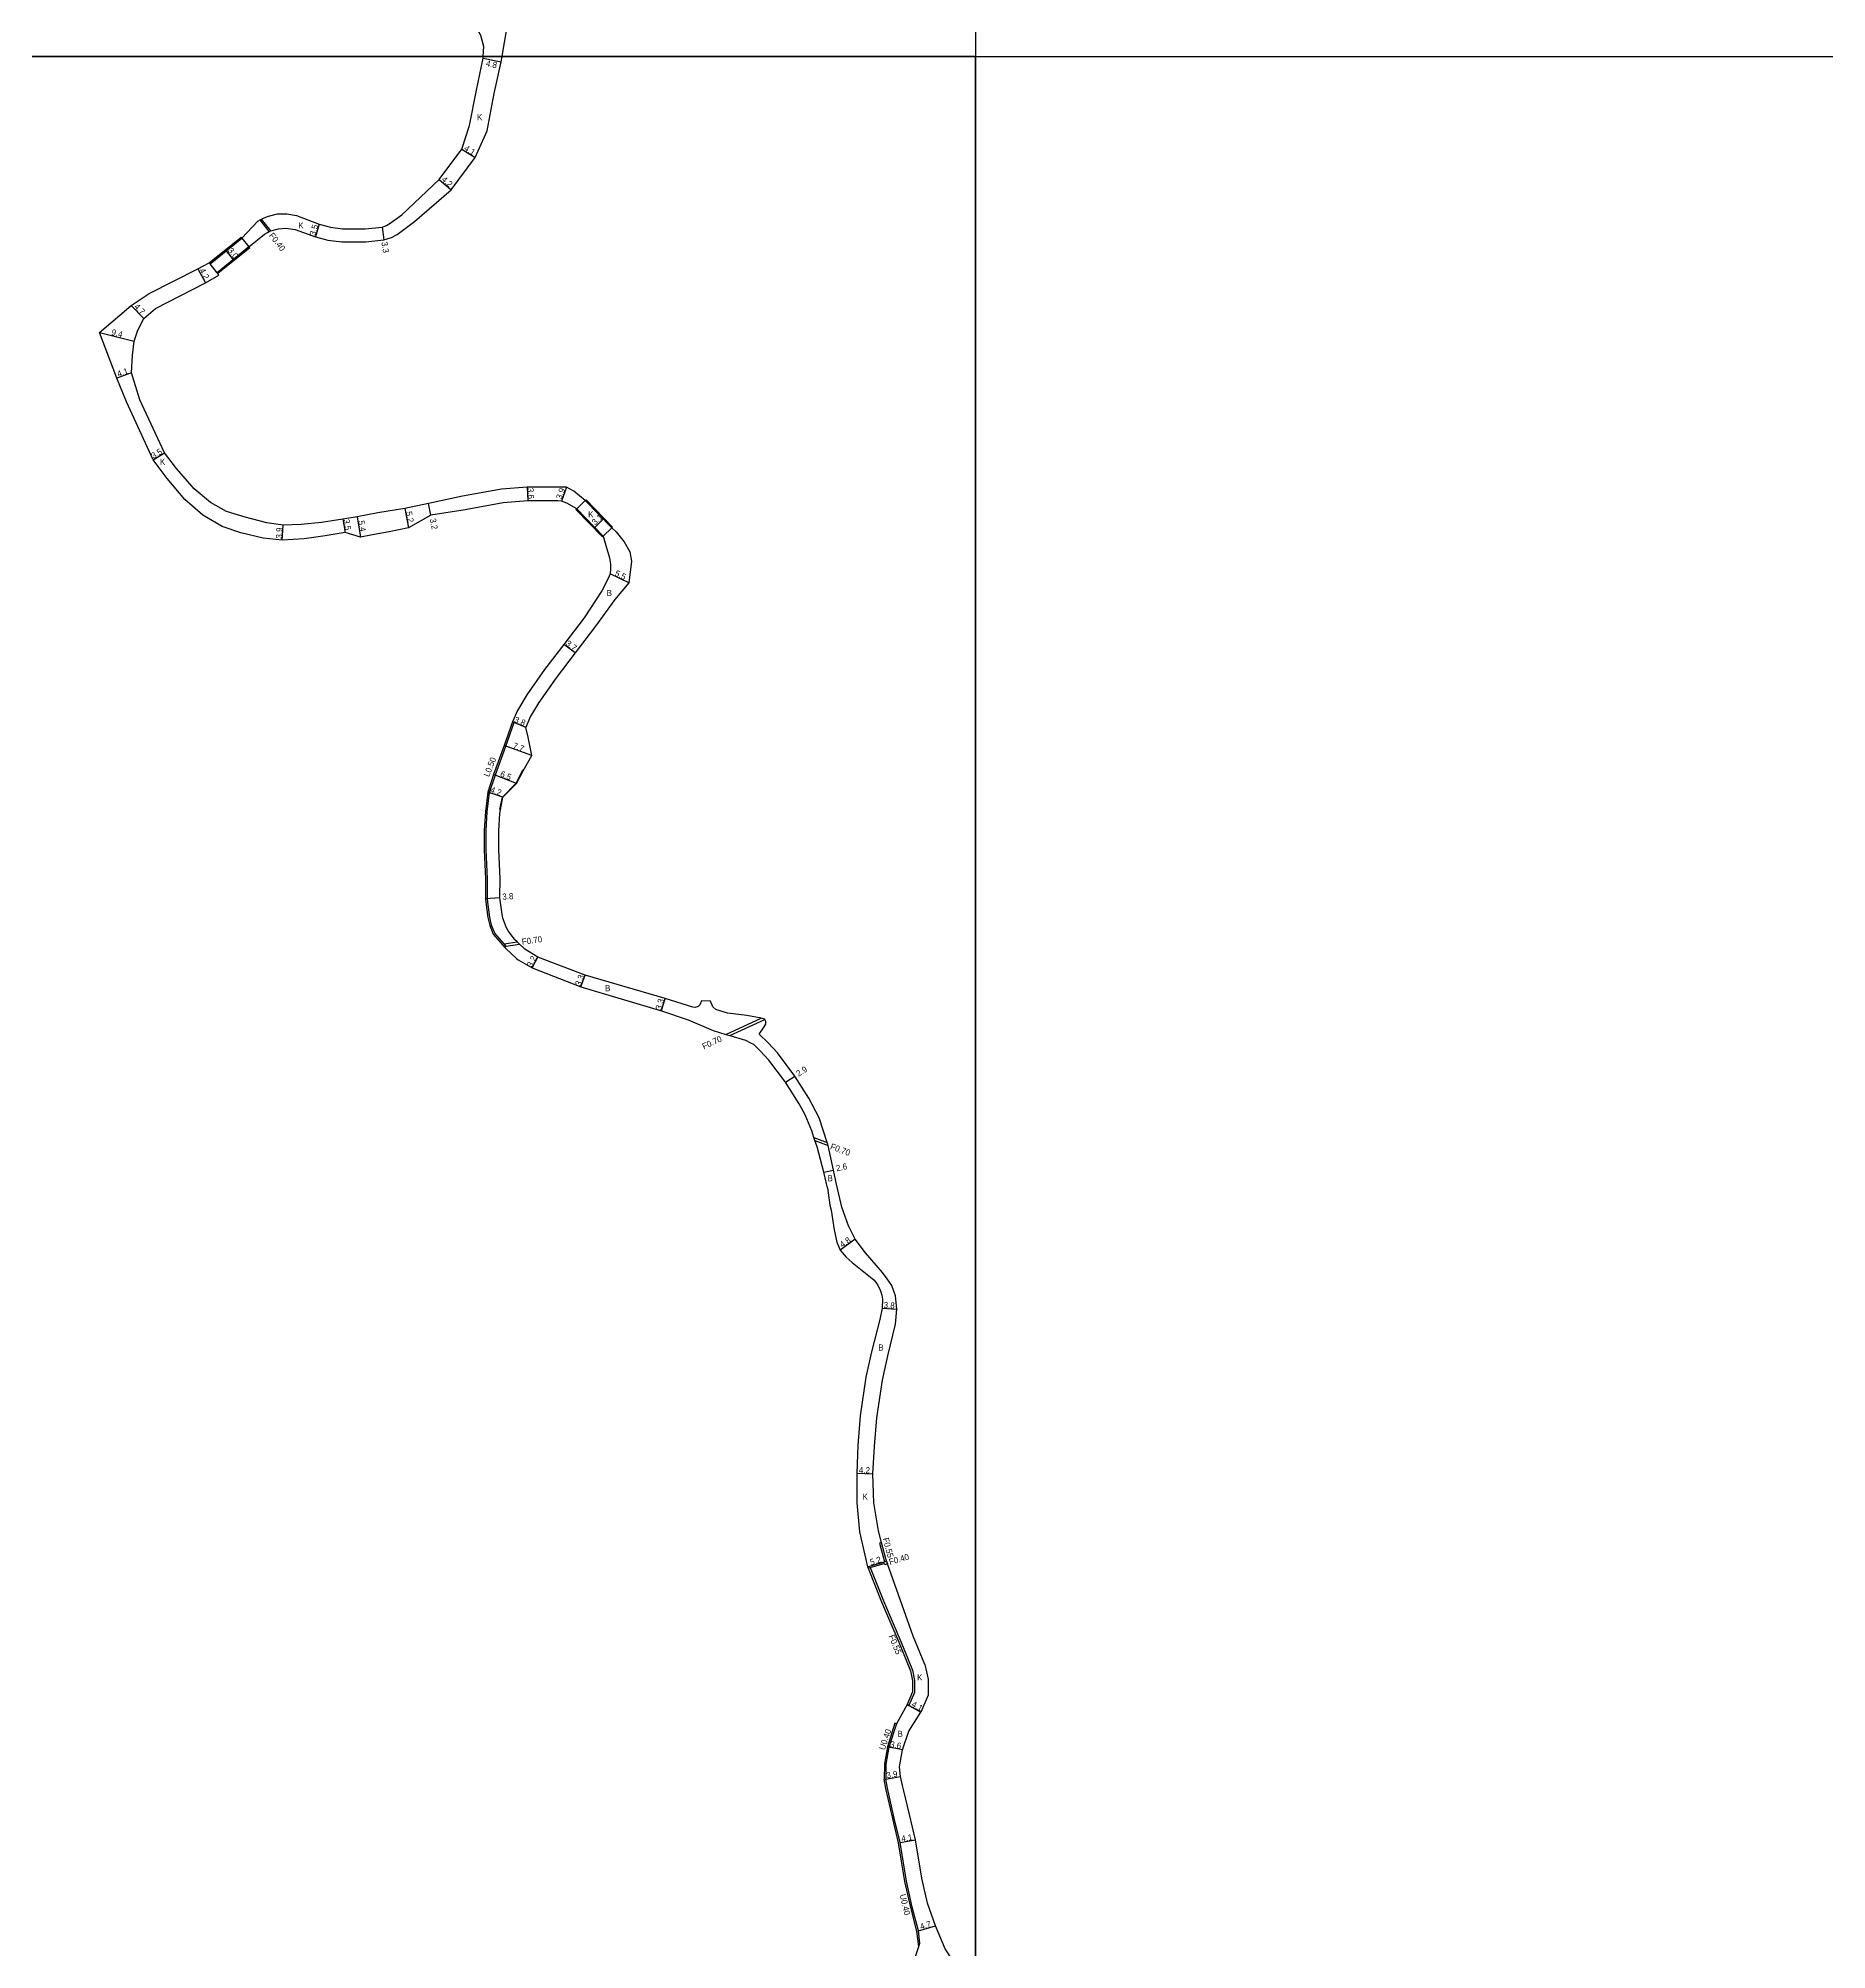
# Model space of a CAD drawing. Header units: metres. Extents: x -20002 to -16000, y -111000 to -108000.
# Drawn here: x -17845 to -17377, y -109096 to -108595 of the extents above; entities that cross this region are included whole.
import ezdxf

# ---------------------------------------------------------------- set-up
doc = ezdxf.new("R2010")
doc.units = ezdxf.units.M
doc.header["$LTSCALE"] = 2.5
for name, color, linetype in [('側溝・桝', 7, 'Continuous'), ('図郭', 7, 'Continuous'), ('幅員', 7, 'Continuous'), ('歩道・分離帯・安全施設', 7, 'Continuous'), ('舗装', 7, 'Continuous'), ('道路', 7, 'Continuous')]:
    doc.layers.add(name, color=color, linetype=linetype)
doc.styles.get("Standard").update_dxf_attribs({"font": ''})
doc.styles.get('Standard').set_extended_font_data('@MS PGothic')

msp = doc.modelspace()

# ---------------------------------------------------------------- linework, layer by layer
at = {"layer": '側溝・桝'}
for points in [[(-17784.88, -108645.83), (-17787.25, -108642.76)], [(-17784.51, -108645.65), (-17786.91, -108642.55)], [(-17723.22, -108833.24), (-17722.85, -108832.91), (-17723.4, -108832.28), (-17725.81, -108829.52), (-17726.66, -108827.39), (-17727.16, -108825.3), (-17727.7, -108821.38), (-17727.77, -108820.41), (-17727.76, -108815.26), (-17728.12, -108807.74), (-17728.12, -108802.65), (-17727.8, -108797.74), (-17727.19, -108792.67), (-17725.68, -108788.1), (-17722.93, -108780.56), (-17720.75, -108774.37)], [(-17720.75, -108774.37), (-17721.21, -108774.17)], [(-17723.4, -108832.28), (-17720, -108831.79)], [(-17722.85, -108832.91), (-17719.34, -108832.41)], [(-17665.34, -108856.03), (-17656.07, -108851.74)], [(-17664.33, -108856.33), (-17655.13, -108852.08)], [(-17642.29, -108882.98), (-17638.77, -108884.29)], [(-17642.01, -108883.83), (-17638.55, -108885.12)], [(-17624.54, -108989.1), (-17625.07, -108989.24), (-17623.8, -108994.08), (-17623.79, -108994.1)], [(-17628.25, -108995.43), (-17623.98, -108994.17)], [(-17628.1, -108995.8), (-17627.57, -108995.64), (-17623.85, -108994.55)], [(-17627.57, -108995.64), (-17624.06, -109004.36), (-17619.56, -109014.96), (-17616.5, -109022.47), (-17615.93, -109025.22), (-17615.9, -109028.3), (-17617.4, -109031.72), (-17617.41, -109031.74)], [(-17617.9, -109031.48), (-17617.41, -109031.74)], [(-17621.05, -109036.4), (-17623.04, -109042.59), (-17623.81, -109047.05), (-17623.87, -109051.03)], [(-17620.69, -109036.56), (-17621.05, -109036.4)], [(-17614.82, -109094.82), (-17615.32, -109090.83), (-17616.91, -109084.62), (-17618.47, -109077.83), (-17620.09, -109067.66), (-17621.62, -109061.33), (-17623.44, -109053.49), (-17623.87, -109051.03)]]:
    msp.add_lwpolyline(points, dxfattribs=at)
msp.add_lwpolyline([(-17623.02, -108994.62), (-17623.73, -108994.87), (-17623.85, -108994.55), (-17623.98, -108994.17), (-17623.79, -108994.1), (-17623.27, -108993.92)], close=True, dxfattribs=at)
at = {"layer": '図郭'}
for points in [[(-18400, -108000), (-17600, -108000), (-17600, -108600), (-18400, -108600)], [(-18400, -108600), (-17600, -108600), (-17600, -109200), (-18400, -109200)], [(-17600, -108600), (-16800, -108600), (-16800, -109200), (-17600, -109200)]]:
    msp.add_lwpolyline(points, close=True, dxfattribs=at)
at = {"layer": '幅員'}
for points in [[(-17728.9, -108600.4), (-17724.2, -108601.4)], [(-17734.47, -108624.26), (-17731.01, -108626.46)], [(-17740.37, -108632.15), (-17737.22, -108634.93)], [(-17771.83, -108643.85), (-17772.81, -108647.21)], [(-17755.36, -108644.69), (-17754.86, -108647.96)], [(-17796.21, -108650.86), (-17794.32, -108653.19)], [(-17803.61, -108655.59), (-17801.59, -108659.26)], [(-17821.03, -108665.18), (-17817.75, -108668.55)], [(-17829.38, -108672.29), (-17820.24, -108674.48)], [(-17820.92, -108682.85), (-17824.8, -108684.17)], [(-17815.28, -108705.55), (-17812.29, -108703.73)], [(-17717.39, -108712.75), (-17717.19, -108716.35)], [(-17707.05, -108712.77), (-17708.4, -108716.43)], [(-17749.42, -108718.29), (-17748.42, -108723.39)], [(-17742.56, -108720.11), (-17743.22, -108716.98)], [(-17781.47, -108726.59), (-17781.29, -108722.7)], [(-17765.6, -108721.13), (-17765.05, -108724.59)], [(-17761.86, -108720.53), (-17761, -108725.87)], [(-17699.65, -108723.28), (-17697.42, -108721.12)], [(-17690.72, -108737.82), (-17695.66, -108735.42)], [(-17704.77, -108756.15), (-17707.72, -108753.91)], [(-17717.72, -108775.66), (-17721.21, -108774.17)], [(-17716.17, -108783.02), (-17723.41, -108780.39)], [(-17720.11, -108790.34), (-17726.15, -108787.94)], [(-17723.72, -108793.95), (-17727.68, -108792.56)], [(-17728.27, -108820.42), (-17724.48, -108820.17)], [(-17716.04, -108838.63), (-17714.57, -108835.78)], [(-17703.31, -108843.56), (-17702.14, -108840.48)], [(-17682.19, -108849.82), (-17681.25, -108846.66)], [(-17649.74, -108868.52), (-17647.29, -108866.98)], [(-17639.69, -108892.12), (-17637.15, -108891.56)], [(-17631.51, -108909.66), (-17635.39, -108912.49)], [(-17624.37, -108927.74), (-17620.58, -108927.94)], [(-17631.03, -108970.93), (-17626.83, -108971.08)], [(-17628.25, -108995.43), (-17623.27, -108993.92)], [(-17614.3, -109033.45), (-17617.9, -109031.48)], [(-17619.1, -109043.3), (-17622.65, -109042.68)], [(-17623.47, -109051), (-17619.63, -109050.32)], [(-17619.69, -109067.58), (-17615.64, -109066.94)], [(-17614.93, -109090.76), (-17610.42, -109089.42)]]:
    msp.add_lwpolyline(points, dxfattribs=at)
at = {"layer": '歩道・分離帯・安全施設'}
msp.add_lwpolyline([(-17724.48, -108797.16), (-17723.86, -108793.88), (-17720.24, -108790.25), (-17718.58, -108786.95), (-17718.45, -108786.72)], dxfattribs=at)
at = {"layer": '舗装'}
for points in [[(-17697.42, -108725.57), (-17695.2, -108723.42)], [(-17631.03, -108970.93), (-17626.83, -108971.08)], [(-17617.9, -109031.48), (-17614.3, -109033.45)]]:
    msp.add_lwpolyline(points, dxfattribs=at)
at = {"layer": '道路'}
for points in [[(-17723.95, -108600), (-17723.74, -108598.85), (-17722.85, -108593.83), (-17722.43, -108589.51), (-17725.02, -108588.08)], [(-17728.87, -108600), (-17728.71, -108597.35), (-17729.48, -108594.47), (-17730.93, -108591.97), (-17732.43, -108590.41)], [(-17792.09, -108647.52), (-17787.85, -108643.12), (-17787.25, -108642.76), (-17786.91, -108642.55), (-17786.66, -108642.4), (-17785.13, -108641.77), (-17782.76, -108641.2), (-17780.25, -108641.2), (-17777.76, -108641.65), (-17777.76, -108641.65), (-17771.83, -108643.85), (-17768.85, -108644.71), (-17765.71, -108645.09), (-17759.76, -108645.09), (-17755.36, -108644.69), (-17754.16, -108644.25), (-17753.22, -108643.65), (-17750.18, -108641.4), (-17740.37, -108632.15), (-17734.47, -108624.26), (-17732.42, -108618.01), (-17730.67, -108608.76), (-17728.9, -108600.4), (-17728.87, -108600)], [(-17790.2, -108649.85), (-17786.15, -108646.53), (-17785.37, -108646.08), (-17784.88, -108645.83), (-17784.51, -108645.65), (-17782.47, -108645.08), (-17780.51, -108644.96), (-17778.1, -108645.32), (-17772.81, -108647.21), (-17769.54, -108648.05), (-17765.92, -108648.49), (-17759.61, -108648.49), (-17754.86, -108647.96), (-17752.88, -108647.39), (-17751.43, -108646.57), (-17746.84, -108643.19), (-17737.22, -108634.93), (-17731.01, -108626.46), (-17727.81, -108619.48), (-17725.96, -108609.71), (-17724.2, -108601.4), (-17723.95, -108600)], [(-17792.09, -108647.52), (-17800.4, -108654.26)], [(-17790.2, -108649.85), (-17798.51, -108656.59)], [(-17761, -108725.87), (-17765.05, -108724.59), (-17770.23, -108725.47), (-17775.79, -108726.3), (-17781.47, -108726.59), (-17786.47, -108726.07), (-17792.37, -108724.67), (-17797.26, -108723.05), (-17802.31, -108720.12), (-17806.98, -108716.01), (-17811.65, -108710.47), (-17815.28, -108705.55), (-17822.3, -108690.37), (-17824.8, -108684.17), (-17829.38, -108672.29), (-17821.03, -108665.18), (-17816.33, -108662.01), (-17803.61, -108655.59), (-17800.59, -108654.02), (-17800.4, -108654.26)], [(-17761.86, -108720.53), (-17765.6, -108721.13), (-17771.17, -108722.03), (-17776.53, -108722.56), (-17781.29, -108722.7), (-17785.51, -108722.11), (-17791.24, -108720.63), (-17796.13, -108719.15), (-17800.28, -108716.74), (-17804.55, -108713.19), (-17809.22, -108707.86), (-17812.29, -108703.73), (-17818.81, -108689.91), (-17820.92, -108682.85), (-17820.71, -108678.26), (-17820.24, -108674.48), (-17819.32, -108671.67), (-17817.75, -108668.55), (-17814.65, -108666), (-17801.59, -108659.26), (-17798.09, -108657.26), (-17798.35, -108656.84), (-17798.51, -108656.59)], [(-17707.05, -108712.77), (-17714.79, -108712.73), (-17717.39, -108712.75), (-17724.12, -108713.31), (-17734.31, -108715.12), (-17743.22, -108716.98), (-17749.42, -108718.29), (-17756.5, -108719.49), (-17761.86, -108720.53)], [(-17702.16, -108716.24), (-17705.12, -108713.82), (-17707.05, -108712.77)], [(-17704.38, -108718.39), (-17706.99, -108716.92), (-17708.4, -108716.43), (-17709.3, -108716.3), (-17717.19, -108716.35), (-17723.66, -108716.89), (-17733.62, -108718.65), (-17742.56, -108720.11), (-17748.42, -108723.39), (-17753.53, -108724.4), (-17757.83, -108725.24)], [(-17704.38, -108718.39), (-17697.42, -108725.57)], [(-17702.16, -108716.24), (-17695.2, -108723.42)], [(-17757.83, -108725.24), (-17761, -108725.87)], [(-17695.2, -108723.42), (-17694.05, -108724.45), (-17691.97, -108727.05), (-17690.44, -108729.72), (-17690.08, -108732.14), (-17690.72, -108737.82)], [(-17697.42, -108725.57), (-17696.75, -108728), (-17695.77, -108731.25), (-17695.51, -108732.99), (-17695.54, -108734.12), (-17695.66, -108735.42), (-17696.11, -108736.67), (-17697.78, -108739.87)], [(-17697.78, -108739.87), (-17702.42, -108746.96), (-17707.72, -108753.91), (-17712.78, -108760.5), (-17717.45, -108767.14), (-17719.85, -108771.24), (-17721.21, -108774.17), (-17723.41, -108780.39), (-17726.15, -108787.94), (-17727.68, -108792.56), (-17728.29, -108797.7), (-17728.62, -108802.63), (-17728.62, -108807.75), (-17728.26, -108815.27), (-17728.27, -108820.42), (-17728.2, -108821.43), (-17727.66, -108825.39), (-17727.14, -108827.54), (-17726.25, -108829.78), (-17723.22, -108833.24), (-17722.96, -108833.54), (-17720.19, -108836.14), (-17719.71, -108836.51), (-17716.04, -108838.63), (-17703.31, -108843.56), (-17682.19, -108849.82), (-17675.21, -108852.25), (-17668.65, -108855.04), (-17665.34, -108856.03), (-17664.33, -108856.33), (-17660.2, -108857.56), (-17658.85, -108858.2), (-17658.11, -108858.62)], [(-17690.72, -108737.82), (-17694.4, -108742.2)], [(-17694.4, -108742.2), (-17699.44, -108749.16), (-17704.77, -108756.15), (-17709.79, -108762.69), (-17714.34, -108769.15), (-17716.54, -108772.9), (-17717.72, -108775.66)], [(-17723.72, -108793.95), (-17720.11, -108790.34), (-17718.45, -108787.02), (-17716.17, -108783.02), (-17717.13, -108778.24), (-17717.72, -108775.66)], [(-17673.95, -108848.87), (-17681.25, -108846.66), (-17702.14, -108840.48), (-17714.57, -108835.78), (-17717.96, -108833.67), (-17718.16, -108833.52), (-17719.34, -108832.41), (-17720, -108831.79), (-17720.69, -108831.14), (-17720.7, -108831.13), (-17722.35, -108828.91), (-17722.79, -108828.12), (-17723.7, -108825.56), (-17723.93, -108824.57), (-17724.43, -108820.85), (-17724.48, -108820.17), (-17724.46, -108815.18), (-17724.82, -108807.67), (-17724.81, -108802.76), (-17724.52, -108798.19), (-17723.72, -108793.95)], [(-17669.36, -108847.33), (-17671.71, -108847.22), (-17672.15, -108848.26), (-17672.6, -108848.74), (-17673.37, -108848.98), (-17673.95, -108848.87)], [(-17656.65, -108855.95), (-17655.47, -108854.32), (-17654.91, -108853.32), (-17654.87, -108852.69), (-17655.13, -108852.08), (-17655.14, -108852.06), (-17656.07, -108851.74), (-17659.81, -108851.11), (-17664.91, -108850.43), (-17667.92, -108849.53), (-17668.75, -108848.79), (-17669.36, -108847.33)], [(-17644.61, -108877.1), (-17646.14, -108874.24), (-17649.74, -108868.52), (-17654.09, -108862.75), (-17656.34, -108860.33), (-17658.11, -108858.62)], [(-17613.27, -109021.01), (-17616.28, -109013.59), (-17620.14, -109002.79), (-17623.02, -108994.62), (-17623.27, -108993.92), (-17624.54, -108989.1), (-17625.37, -108985.96), (-17626.62, -108978.64), (-17626.83, -108971.08), (-17626.39, -108963.88), (-17625.78, -108956.39), (-17624.35, -108946.55), (-17622.96, -108940.14), (-17620.95, -108931.91), (-17620.58, -108927.94), (-17620.95, -108924.5), (-17621.31, -108923.28), (-17621.91, -108921.81), (-17623.13, -108920.01), (-17624.32, -108918.39), (-17628.79, -108913.2), (-17631.51, -108909.66), (-17633.23, -108906.16), (-17634.93, -108901.26), (-17636.35, -108895.24), (-17637.15, -108891.56), (-17638.55, -108885.12), (-17638.63, -108884.73), (-17638.77, -108884.29), (-17640.88, -108877.83), (-17643.6, -108872.76), (-17647.29, -108866.98), (-17651.84, -108860.87), (-17654.24, -108858.27), (-17656.65, -108855.95)], [(-17638.76, -108896.21), (-17639.69, -108892.12), (-17641.47, -108885.5), (-17642.01, -108883.83), (-17642.29, -108882.98), (-17642.84, -108881.3), (-17644.61, -108877.1)], [(-17638.76, -108896.21), (-17638.07, -108900.72), (-17637.76, -108902.06), (-17637, -108907.23), (-17636.3, -108910.4), (-17635.39, -108912.49), (-17633.87, -108914.31), (-17632.22, -108915.72), (-17626.6, -108920.25), (-17625.62, -108921.55), (-17624.85, -108923.16), (-17624.51, -108924.29), (-17624.35, -108925.38), (-17624.37, -108927.74), (-17624.98, -108930.68), (-17627.23, -108939.1), (-17628.68, -108945.77), (-17630.15, -108955.9), (-17630.77, -108963.63), (-17631.03, -108970.93), (-17631.01, -108978.65), (-17630.32, -108986.29), (-17628.25, -108995.43), (-17628.1, -108995.8), (-17624.56, -109004.57), (-17620.07, -109015.17), (-17617.03, -109022.63), (-17616.48, -109025.27), (-17616.45, -109028.19), (-17617.9, -109031.48), (-17620.69, -109036.56), (-17622.65, -109042.68), (-17623.41, -109047.09), (-17623.47, -109051)], [(-17613.27, -109021.01), (-17612.38, -109024.83), (-17612.35, -109029.03), (-17614.3, -109033.45)], [(-17618.74, -109054.05), (-17619.05, -109052.72), (-17619.63, -109050.32), (-17619.88, -109047.79), (-17619.1, -109043.3), (-17617.44, -109038.44), (-17614.3, -109033.45)], [(-17600, -109113.4), (-17604.42, -109107.07), (-17605.69, -109105.26), (-17606.92, -109103.65), (-17612.04, -109105.44), (-17616.14, -109098.72), (-17614.82, -109094.82), (-17614.52, -109093.96), (-17614.93, -109090.76), (-17616.52, -109084.52), (-17618.08, -109077.76), (-17619.69, -109067.58), (-17621.23, -109061.24), (-17623.05, -109053.41), (-17623.47, -109051)], [(-17610.42, -109089.42), (-17612.56, -109083.48), (-17614.05, -109076.97), (-17615.64, -109066.94), (-17617.24, -109060.28), (-17618.74, -109054.05)], [(-17600, -109107.05), (-17601.73, -109104.83), (-17603.87, -109101.56), (-17607.92, -109095.46), (-17610.42, -109089.42)]]:
    msp.add_lwpolyline(points, dxfattribs=at)
for points in [[(-17792.28, -108647.28), (-17792.09, -108647.52), (-17800.4, -108654.26), (-17800.59, -108654.02)], [(-17800.4, -108654.26), (-17792.09, -108647.52), (-17790.2, -108649.85), (-17798.51, -108656.59)], [(-17798.35, -108656.84), (-17798.51, -108656.59), (-17790.2, -108649.85), (-17790.01, -108650.08)], [(-17697.64, -108725.78), (-17704.6, -108718.6), (-17704.38, -108718.39), (-17697.42, -108725.57)], [(-17704.38, -108718.39), (-17702.16, -108716.24), (-17695.2, -108723.42), (-17697.42, -108725.57)], [(-17701.94, -108716.03), (-17694.98, -108723.21), (-17695.2, -108723.42), (-17702.16, -108716.24)]]:
    msp.add_lwpolyline(points, close=True, dxfattribs=at)

# ---------------------------------------------------------------- texts
at = {"layer": '側溝・桝'}
for s, rotation, p in [('F0.40', 307.6745, (-17785.07, -108646.89)), ('L0.50', 68.2793, (-17727.35, -108788.73)), ('F0.70', 8.087, (-17718.65, -108832.59)), ('F0.70', 24.8052, (-17671.08, -108860)), ('F0.70', 339.5117, (-17638.14, -108886)), ('F0.55', 284.7757, (-17624.28, -108988.02)), ('F0.40', 16.4327, (-17622.35, -108994.97)), ('F0.55', 292.109, (-17622.75, -109013.58)), ('U0.40', 71.1012, (-17623.77, -109043.53)), ('U0.40', 282.9791, (-17619.82, -109081.31))]:
    msp.add_text(s, height=1.6, rotation=rotation, dxfattribs=at).set_placement(p)
at = {"layer": '幅員'}
for s, rotation, p in [('4.8', 348.0368, (-17728.29, -108602.49)), ('4.1', 327.5967, (-17734.04, -108624.42)), ('4.2', 318.5125, (-17739.92, -108632.4)), ('3.5', 73.8362, (-17772.86, -108647.04)), ('3.0', 309.0525, (-17795.89, -108650.86)), ('3.3', 278.6342, (-17755.51, -108648.63)), ('4.2', 298.8257, (-17803.29, -108655.98)), ('4.7', 314.1209, (-17820.43, -108665.65)), ('9.4', 346.5592, (-17826.34, -108672.91)), ('4.1', 18.8734, (-17824.41, -108683.93)), ('3.5', 31.3202, (-17815.21, -108705.39)), ('3.6', 273.0736, (-17717.28, -108712.95)), ('3.9', 69.8527, (-17708.37, -108716.07)), ('5.2', 281.1318, (-17749.13, -108719.25)), ('3.1', 44.0963, (-17699.52, -108722.8)), ('3.9', 87.3908, (-17781.55, -108726.24)), ('3.5', 279.1022, (-17765.48, -108721.27)), ('5.4', 279.105, (-17761.59, -108721.6)), ('3.2', 281.8249, (-17742.88, -108721.1)), ('5.5', 334.0462, (-17694.59, -108735.83)), ('3.7', 322.7231, (-17707.46, -108753.98)), ('3.8', 336.9802, (-17720.9, -108774.2)), ('7.7', 340.0135, (-17721.26, -108781.07)), ('6.5', 338.2792, (-17724.58, -108788.45)), ('4.2', 340.6097, (-17727.17, -108792.63)), ('3.8', 3.7897, (-17723.82, -108820.78)), ('3.2', 62.6144, (-17716.13, -108838.58)), ('3.3', 69.3069, (-17703.38, -108843.48)), ('3.3', 73.4944, (-17682.27, -108849.75)), ('2.9', 32.1816, (-17646.31, -108867.13)), ('2.6', 12.2347, (-17636.29, -108891.89)), ('4.8', 36.1298, (-17634.8, -108911.94)), ('3.8', 356.967, (-17624.07, -108927.65)), ('4.2', 357.9619, (-17630.53, -108970.84)), ('5.2', 16.8699, (-17627.32, -108995.04)), ('4.1', 331.3345, (-17616.89, -109031.89)), ('3.6', 350.2247, (-17622.43, -109042.62)), ('3.9', 10.0077, (-17623.14, -109050.84)), ('4.1', 9.0142, (-17619.27, -109067.41)), ('4.7', 16.5204, (-17614.24, -109090.45))]:
    msp.add_text(s, height=1.6, rotation=rotation, dxfattribs=at).set_placement(p)
at = {"layer": '舗装'}
for s, p in [('K', (-17730.5, -108616.66)), ('K', (-17777.28, -108645.01)), ('K', (-17813.52, -108706.9)), ('K', (-17701.39, -108720.65)), ('B', (-17696.55, -108741.25)), ('B', (-17696.98, -108844.73)), ('B', (-17638.71, -108894.48)), ('B', (-17625.43, -108938.8)), ('K', (-17629.55, -108977.84)), ('K', (-17615.26, -109025.17)), ('B', (-17620.39, -109039.96))]:
    msp.add_text(s, height=1.6, dxfattribs=at).set_placement(p)

doc.saveas('drawing.dxf')
